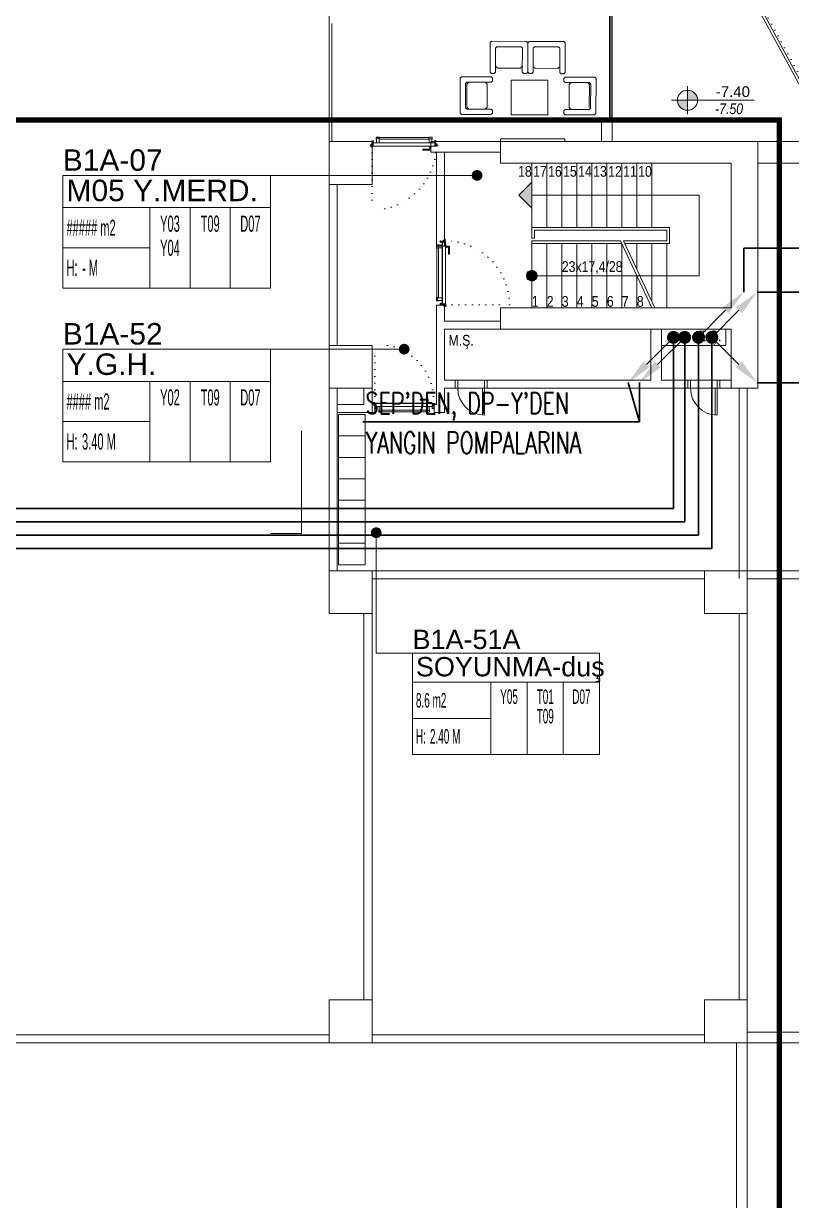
# Model space of a CAD drawing. Header units: metres. Extents: x -17822 to 152406, y -4219 to 19791.
# Drawn here: x 94670 to 96102, y 506 to 2700 of the extents above; entities that cross this region are included whole.
import ezdxf
from ezdxf.enums import TextEntityAlignment as Align

# ---------------------------------------------------------------- set-up
doc = ezdxf.new("R2010")
doc.units = ezdxf.units.M
doc.header["$LTSCALE"] = 100
doc.header["$MEASUREMENT"] = 0
doc.linetypes.add('DOT2', pattern=[0.125, 0, -0.125])
doc.layers.get('0').update_dxf_attribs({"color": 9, "lineweight": 9})
for name, color, linetype, lineweight in [('00', 9, 'Continuous', 9), ('01', 9, 'Continuous', 9), ('05', 9, 'Continuous', 9), ('06C', 9, 'Continuous', 9), ('06D', 9, 'Continuous', 9), ('10', 9, 'Continuous', 9), ('14', 9, 'Continuous', 9), ('15', 9, 'Continuous', 9), ('19', 9, 'Continuous', 9), ('20', 9, 'DOT2', 9), ('21', 9, 'Continuous', 9), ('21_mahal200', 9, 'Continuous', 9), ('E-KABLO', 7, 'Continuous', 30), ('E-OK', 3, 'Continuous', 30), ('E-YAZI', 7, 'Continuous', 30), ('PENC4', 9, 'Continuous', 9)]:
    doc.layers.add(name, color=color, linetype=linetype, lineweight=lineweight)
doc.styles.add('Arial', font='arial.ttf', dxfattribs={"height": 2.5})
doc.styles.add('E-YAZI', font='txttw.shx')
doc.styles.add('MuuM_TEXT-ITALIC', font='ARIALNI.TTF')
doc.styles.add('MuuM_TEXT-STANDART', font='ARIALN.TTF')
doc.dimstyles.new('MuuM_DIM200', dxfattribs={"dimscale": 20, "dimtxt": 2, "dimasz": 1, "dimexe": 1, "dimexo": 1, "dimgap": 1, "dimtad": 1, "dimdec": 1, "dimrnd": 0.5, "dimdsep": 46, "dimtxsty": 'MuuM_TEXT-STANDART', "dimblk": 'ARCHTICK', "dimcen": 0, "dimdle": 0.15, "dimclrd": 256, "dimclre": 256, "dimclrt": 256, "dimadec": 0, "dimazin": 0, "dimtfac": 5, "dimtdec": 1, "dimtix": 1, "dimtmove": 2, "dimatfit": 3, "dimldrblk": 'DOT', "dimfxl": 3, "dimfxlon": 1, "dimtolj": 1, "dimlwd": -1, "dimlwe": -1, "dimarcsym": 0})

# ---------------------------------------------------------------- blocks, each defined once
blk = doc.blocks.new('*U193')
at = {"layer": 'E-OK', "color": 3, "linetype": 'Continuous'}
blk.add_line((-126.3, -126.2), (0, 0), dxfattribs=at)
at = {"layer": 'E-OK', "color": 4, "linetype": 'Continuous', "const_width": 30}
blk.add_lwpolyline([(-15, 0, 1), (15, 0, 1)], format="xyb", close=True, dxfattribs=at)
at = {"layer": 'E-OK', "color": 3, "linetype": 'Continuous'}
blk.add_solid([(-112.2, -140.4), (-140.4, -112.1), (-211.2, -211)], dxfattribs=at)
blk = doc.blocks.new('p-kolon_80x80')
blk.add_lwpolyline([(-40, -40), (40, -40), (40, 40), (-40, 40)], close=True)
blk = doc.blocks.new('1.Bod.Ara.Sitatik Elk')
at = {"layer": '01'}
for points in [[(12040, -6190), (12040, -6190), (12040, -6150), (12040, -6150), (12040, -6150), (12040, -6150), (11560, -6150), (11560, -6190), (11990, -6190), (11990, -6460), (11560, -6460), (11560, -6500), (11600, -6500), (11600, -6500), (11990, -6500), (11990, -6610), (12040, -6610), (12040, -6190)], [(12040, -6150), (12120, -6150), (12120, -6190), (12040, -6190)]]:
    blk.add_lwpolyline(points, close=True, dxfattribs=at)
for p in [(11280, -6190), (11280, -6570), (11280, -6990), (11980, -6990), (11280, -7790), (11980, -7790)]:
    blk.add_blockref('p-kolon_80x80', p, dxfattribs=at)
blk = doc.blocks.new('_ArchTick')
at = {"color": 0, "linetype": 'ByBlock', "const_width": 0.15}
blk.add_lwpolyline([(-0.5, -0.5), (0.5, 0.5)], dxfattribs=at)
blk = doc.blocks.new('_Dot')
at = {"color": 0, "linetype": 'ByBlock', "lineweight": -2}
blk.add_line((-0.5, 0), (-1, 0), dxfattribs=at)
at = {"color": 0, "linetype": 'ByBlock', "const_width": 0.5}
blk.add_lwpolyline([(-0.25, 0, 1), (0.25, 0, 1)], format="xyb", close=True, dxfattribs=at)
blk = doc.blocks.new('0_roomno2')
blk.add_lwpolyline([(19.38, -10.5), (0, -10.5), (0, 0), (19.38, 0)], close=True)
for points in [[(0, -3), (19.38, -3)], [(8.12, -3), (8.12, -10.5)], [(11.88, -3), (11.88, -10.5)], [(15.62, -3), (15.62, -10.5)], [(0, -6.75), (8.12, -6.75)]]:
    blk.add_lwpolyline(points)
at = {"style": 'MuuM_TEXT-STANDART', "width": 0.6}
blk.add_text('H:', height=1.5, dxfattribs=at).set_placement((0.35, -8.61), align=Align.MIDDLE_LEFT)
at = {"style": 'Arial'}
blk.add_attdef('ODANO', (0, 1.17), '', height=2, dxfattribs=at)
blk.add_attdef('MEKANADI', text='', height=2, dxfattribs=at).set_placement((0.35, -3), align=Align.BOTTOM_LEFT)
at = {"style": 'MuuM_TEXT-STANDART', "width": 0.6}
for tag, p in [('M2', (0.35, -4.88)), ('TEMIZTAVANYUKSEKLIGI', (1.8, -8.61))]:
    blk.add_attdef(tag, text='', height=1.5, dxfattribs=at).set_placement(p, align=Align.MIDDLE_LEFT)
for tag, p in [('YER01', (10, -4.5)), ('TAVAN01', (13.75, -4.5)), ('DUVAR01', (17.5, -4.5)), ('YER02', (10, -6.75)), ('TAVAN02', (13.75, -6.75)), ('DUVAR02', (17.5, -6.75)), ('YER03', (10, -9)), ('TAVAN03', (13.75, -9)), ('DUVAR03', (17.5, -9))]:
    blk.add_attdef(tag, text='', height=1.5, dxfattribs=at).set_placement(p, align=Align.MIDDLE_CENTER)
blk = doc.blocks.new('prf-10x10')
blk.add_lwpolyline([(-5, -5), (5, -5), (5, 5), (-5, 5)], close=True)
at = {"color": 255}
blk.add_solid([(-5, -5), (5, -5), (-5, 5), (5, 5)], dxfattribs=at)
at = {"layer": '10'}
blk.add_point((0, 0), dxfattribs=at)
blk = doc.blocks.new('*U428')
at = {"layer": '06D'}
blk.add_lwpolyline([(-2.5, 600), (2.5, 600), (2.5, 0), (-2.5, 0)], close=True, dxfattribs=at)
at = {"layer": '15'}
blk.add_lwpolyline([(0, 595), (0, 5)], dxfattribs=at)
at = {"layer": '10', "xscale": 0.5, "yscale": 0.5, "rotation": 90}
for p in [(0, 597.5), (0, 2.5)]:
    blk.add_blockref('prf-10x10', p, dxfattribs=at)
blk = doc.blocks.new('*U19')
at = {"ltscale": 15}
for p, q in [((-25, 1), (-26, 0)), ((-25, -1), (-26, 0)), ((-23, 1), (-25, 1)), ((-23, 1), (-23, -2)), ((-21, -3), (-18, 3)), ((-21, -3), (-18, 3)), ((-20, -3), (-17, 3)), ((-20, -3), (-16, 3)), ((-18, -3), (-15, 3)), ((-18, -3), (-15, 3)), ((-18, 1), (-18, 2)), ((-17, -3), (-14, 3)), ((-17, -3), (-13, 3)), ((-17, 1), (-17, 2)), ((-15, -3), (-12, 3)), ((-15, -3), (-12, 3)), ((-15, 1), (-15, 2)), ((-14, -3), (-11, 3)), ((-14, -3), (-10, 3)), ((-14, 1), (-14, 2)), ((-12, -3), (-9, 3)), ((-12, -3), (-9, 3)), ((-12, 1), (-12, 2)), ((-11, -3), (-8, 3)), ((-11, -3), (-7, 3)), ((-11, 1), (-11, 2)), ((-9, -3), (-6, 3)), ((-9, -3), (-6, 3)), ((-9, 1), (-9, 2)), ((-8, -3), (-4, 3)), ((-8, -3), (-5, 3)), ((-8, 1), (-8, 2)), ((-6, -3), (-3, 3)), ((-6, -3), (-3, 3)), ((-6, 1), (-6, 2)), ((-5, -3), (-1, 3)), ((-5, -3), (-2, 3)), ((-5, 1), (-5, 2)), ((-3, 1), (-3, 2)), ((0, 4), (-2, 1)), ((-2, 1), (-2, 2)), ((0, 0), (-1, 0)), ((-25, -1), (-23, -2)), ((-9, -2), (-23, -2)), ((-21, -3), (-21, -2)), ((-20, -3), (-19, -2)), ((-20, -2), (-19, -2)), ((-19, -2), (-18, -2)), ((-18, -3), (-18, -2)), ((-17, -3), (-16, -2)), ((-17, -2), (-16, -2)), ((-16, -2), (-15, -2)), ((-15, -3), (-15, -2)), ((-14, -3), (-13, -2)), ((-14, -2), (-13, -2)), ((-13, -2), (-12, -2)), ((-12, -3), (-12, -2)), ((-11, -3), (-10, -2)), ((-11, -2), (-10, -2)), ((-10, -2), (-9, -2)), ((-9, -3), (-9, -2)), ((-8, -2), (-7, -2)), ((-8, -3), (-7, -2)), ((-7, -2), (-6, -2)), ((-6, -3), (-6, -2)), ((-5, -2), (-4, -2)), ((-5, -3), (-4, -2)), ((-4, -2), (-2, -2)), ((0, -4), (-2, -2)), ((0, 0), (-1, 0))]:
    blk.add_line(p, q, dxfattribs=at)
for p, q in [((-7, 1), (-23, 1)), ((-17, 1), (-19, 1)), ((-16, 1), (-17, 1)), ((-14, 1), (-16, 1)), ((-13, 1), (-14, 1)), ((-11, 1), (-13, 1)), ((-10, 1), (-11, 1)), ((-8, 1), (-10, 1)), ((-7, 1), (-8, 1)), ((-5, 1), (-7, 1)), ((-4, 1), (-5, 1)), ((-2, 1), (-4, 1)), ((-2, 1), (-2, 1)), ((0, 0), (0, 4)), ((-2, -2), (-2, -2)), ((0, 0), (0, -4))]:
    blk.add_line(p, q)
for centre, radius, start, end in [((-26, 4), 3.92, 274.361, 322.1025), ((-26, -4), 3.92, 37.8975, 85.639), ((-18, 3), 0.0971, 330.3204, 150.3204), ((-17, 3), 0.0971, 330.3204, 150.3204), ((-15, 3), 0.0971, 330.3204, 150.3204), ((-14, 3), 0.0971, 330.3204, 150.3204), ((-12, 3), 0.0971, 330.3204, 150.3204), ((-11, 3), 0.0971, 330.3204, 150.3204), ((-9, 3), 0.0971, 330.3204, 150.3204), ((-8, 3), 0.0971, 330.3204, 150.3204), ((-6, 3), 0.0971, 330.3204, 150.3204), ((-5, 3), 0.0971, 330.3204, 150.3204), ((-3, 3), 0.0971, 330.3204, 150.3204), ((-2, 3), 0.0971, 330.3204, 150.3204), ((-1, 0), 0.486, 90, 270), ((0, 4), 0.25, 0, 150.0864), ((-21, -3), 0.0971, 150.3204, 330.3204), ((-20, -3), 0.0971, 150.3204, 330.3204), ((-18, -3), 0.0971, 150.3204, 330.3204), ((-17, -3), 0.0971, 150.3204, 330.3204), ((-15, -3), 0.0971, 150.3204, 330.3204), ((-14, -3), 0.0971, 150.3204, 330.3204), ((-12, -3), 0.0971, 150.3204, 330.3204), ((-11, -3), 0.0971, 150.3204, 330.3204), ((-9, -3), 0.0971, 150.3204, 330.3204), ((-8, -3), 0.0971, 150.3204, 330.3204), ((-6, -3), 0.0971, 150.3204, 330.3204), ((-5, -3), 0.0971, 150.3204, 330.3204), ((0, -4), 0.25, 209.9136, 0)]:
    blk.add_arc(centre, radius, start, end, dxfattribs=at)
blk = doc.blocks.new('conta')
at = {"ltscale": 10}
for p, q in [((-2649.9, 5345.5), (-2649.8, 5345.6)), ((-2649.9, 5344.5), (-2649.8, 5344.3)), ((-2649.8, 5344.3), (-2649.7, 5344.3)), ((-2649.7, 5345.4), (-2649.3, 5345.4)), ((-2649.2, 5345.4), (-2649.1, 5345.5)), ((-2649, 5344), (-2648.8, 5343.8)), ((-2648.9, 5344.1), (-2648.7, 5343.9)), ((-2648.8, 5345.1), (-2648.6, 5345.3)), ((-2648.8, 5344.9), (-2648.6, 5345.2)), ((-2648.7, 5343.8), (-2648.7, 5343.8)), ((-2648.6, 5345.3), (-2648.6, 5345.3))]:
    blk.add_line(p, q, dxfattribs=at)
for centre, radius, start, end in [((-2649.8, 5345.5), 0.05, 140.6345, 188.9372), ((-2653, 5345), 3.19, 350.4674, 8.9372), ((-2649.9, 5344.5), 0.02, 170.4674, 213.7451), ((-2649.7, 5345.6), 0.0696, 22.2428, 159.258), ((-2650.9, 5345), 1.24, 340.3382, 16.7772), ((-2649.7, 5344.6), 0.03, 160.3382, 273.2666), ((-2649.7, 5345.4), 0.03, 90, 196.7772), ((-2649.6, 5341.5), 3.01, 80.4362, 93.2666), ((-2649.3, 5345.5), 0.05, 270, 303.0062), ((-2649.2, 5344.1), 0.231, 353.9571, 81.9004), ((-2649.1, 5345.5), 0.03, 4.7972, 123.0062), ((-2649.1, 5344.5), 0.03, 260.4362, 338.7066), ((-2651.2, 5344.8), 2.33, 7.5897, 18.7951), ((-2649, 5345.6), 0.05, 18.7951, 42.1429), ((-2650.2, 5345), 1.27, 338.7066, 23.0418), ((-2648.9, 5344.1), 0.1, 173.9571, 217.2653), ((-2648.8, 5345.1), 0.05, 187.5897, 322.7347), ((-2658.2, 5345.2), 9.36, 353.6857, 357.8537), ((-2648.8, 5344.2), 0.1, 173.6857, 217.2653), ((-2648.8, 5344.8), 0.05, 142.7347, 180.2669), ((-2648.7, 5343.8), 0.05, 217.2653, 307.2653), ((-2648.7, 5343.8), 0.05, 307.2653, 37.2653), ((-2648.6, 5345.3), 0.05, 52.7347, 142.7347), ((-2648.6, 5345.3), 0.05, 322.7347, 52.7347)]:
    blk.add_arc(centre, radius, start, end, dxfattribs=at)
for points, knots in [([(-2649, 5345.6), (-2649, 5345.6), (-2649.1, 5345.7), (-2649.2, 5345.4), (-2649.3, 5345.7), (-2649.4, 5345.5), (-2649.5, 5345.7), (-2649.6, 5345.5), (-2649.7, 5345.6), (-2649.7, 5345.6)], [0.0086373, 0.0086373, 0.0086373, 0.0086373, 0.1097304, 0.3133405, 0.4430081, 0.5658764, 0.7165186, 0.8527974, 0.9648495, 0.9648495, 0.9648495, 0.9648495]), ([(-2649.7, 5344.3), (-2649.7, 5344.3), (-2649.7, 5344.5), (-2649.6, 5344.3), (-2649.3, 5344.4), (-2649.2, 5344.4), (-2649.2, 5344.4)], [0, 0, 0, 0, 0.1008757, 0.3841126, 0.5436166, 0.6906785, 0.6906785, 0.6906785, 0.6906785])]:
    blk.add_open_spline(points, degree=3, knots=knots, dxfattribs=at)
blk = doc.blocks.new('p-yn_sackasa')
at = {"layer": '10', "linetype": 'Continuous'}
for p, q in [((-2.2, 0), (-2.2, -0.2)), ((0, 6.9), (0, 6.2)), ((0, 6.2), (0, 6.9)), ((0.1, 6.9), (0.1, 6.2)), ((0.2, 6.9), (0.2, 6.2)), ((2.7, 7.2), (0.3, 7.2)), ((2.7, 7.2), (0.3, 7.2)), ((2.7, 7), (0.3, 7)), ((0.3, 7), (2.7, 7)), ((0.3, 6.1), (0.8, 6.1)), ((0.7, 6), (0.3, 6)), ((0.3, 5.9), (0.7, 5.9)), ((0.8, 5.9), (0.3, 5.9)), ((0.7, 5.9), (0.7, 6)), ((0.7, -0.7), (0.7, 2.3)), ((0.7, -0.7), (0.7, 2.3)), ((0.8, 5.9), (0.8, 6.1)), ((0.8, -0.7), (0.8, 2.3)), ((0.8, -0.7), (0.8, 2.3)), ((0.9, 2.3), (1, 2.3)), ((0.9, 2.3), (0.9, 2.3)), ((1, 2.5), (1, 2.4)), ((1, 2.5), (1, 2.5)), ((1.1, 2.5), (1.1, 3.7)), ((1.1, 2.5), (1.1, 3.7)), ((1.3, 3.7), (1.3, 2.5)), ((1.3, 2.5), (1.3, 3.7)), ((2.5, 4), (1.4, 4)), ((1.4, 4), (2.5, 4)), ((1.4, 3.8), (2.5, 3.8)), ((2.5, 3.8), (1.4, 3.8)), ((2.5, 3.4), (2.6, 3.7)), ((2.6, 3.7), (2.5, 3.4)), ((2.7, 3.6), (2.6, 3.3)), ((2.7, 3.6), (2.6, 3.3)), ((2.8, 3.3), (2.8, 6.9)), ((2.8, 3.3), (2.8, 6.9)), ((2.9, 3.3), (2.9, 6.9)), ((2.9, 3.3), (2.9, 6.9)), ((-2.9, -1.7), (-2.9, -0.3)), ((-2.9, -0.3), (-2.9, -1.7)), ((-2.8, -0.3), (-2.8, -1.7)), ((-2.8, -0.3), (-2.8, -1.7)), ((-2.2, 0), (-2.7, 0)), ((-2.2, 0), (-2.7, 0)), ((-2.2, -0.1), (-2.7, -0.1)), ((-2.2, -0.2), (-2.7, -0.2)), ((1, -1.8), (-2.7, -1.8)), ((1, -1.9), (-2.7, -1.9)), ((-2.7, -2), (1, -2)), ((1, -2), (-2.7, -2)), ((-2.2, -0.1), (-2.2, 0)), ((0.9, -0.8), (1, -0.8)), ((0.9, -0.8), (0.9, -0.8)), ((1, -0.9), (1, -0.9)), ((1, -0.9), (1, -0.9)), ((1.1, -1), (1.1, -1.7)), ((1.1, -1), (1.1, -1.7)), ((1.3, -1), (1.3, -1.7)), ((1.3, -1), (1.3, -1.7))]:
    blk.add_line(p, q, dxfattribs=at)
for points in [[(0.1, 2.1), (0.7, 2.1), (0.7, -0.5), (0.1, -0.5)], [(0.1, 2.1), (0.4, 2.1), (0.4, -0.5), (0.1, -0.5)]]:
    blk.add_lwpolyline(points, close=True, dxfattribs=at)
for centre, radius, start, end in [((0.3, 6.9), 0.249, 90, 180), ((0.3, 6.9), 0.261, 90, 180), ((0.3, 6.2), 0.249, 181.345, 271.3502), ((0.3, 6.2), 0.261, 180, 270), ((0.3, 6.9), 0.122, 90, 180), ((0.3, 6.2), 0.122, 180, 270), ((0.3, 6.9), 0.11, 90, 180), ((0.3, 6.2), 0.11, 180, 270), ((0.9, 2.3), 0.206, 63.2169, 180), ((0.9, 2.3), 0.219, 63.2153, 180), ((0.9, 2.3), 0.0801, 63.215, 180), ((0.9, 2.3), 0.0674, 63.2144, 180), ((1, 2.5), 0.219, 243.2148, 0), ((1, 2.5), 0.0801, 243.2203, 0), ((1, 2.5), 0.206, 243.2197, 0), ((1, 2.5), 0.0674, 243.2129, 0), ((1.4, 3.7), 0.24, 90, 180), ((1.4, 3.7), 0.253, 90, 180), ((1.4, 3.7), 0.114, 90, 180), ((1.4, 3.7), 0.101, 90, 180), ((2.5, 3.7), 0.249, 342.8613, 90), ((2.5, 3.7), 0.261, 342.8602, 90), ((2.5, 3.7), 0.122, 342.8607, 90), ((2.5, 3.7), 0.11, 342.8621, 90), ((2.7, 3.3), 0.232, 162.8601, 0), ((2.7, 3.3), 0.219, 162.8613, 0), ((2.7, 3.3), 0.0927, 162.8605, 0), ((2.7, 3.3), 0.0801, 162.8624, 0), ((2.7, 6.9), 0.249, 0, 90), ((2.7, 6.9), 0.261, 0, 90), ((2.7, 6.9), 0.122, 0, 90), ((2.7, 6.9), 0.11, 0, 90), ((-2.7, -0.3), 0.24, 90, 180), ((-2.7, -0.3), 0.253, 90, 180), ((-2.7, -1.7), 0.24, 180, 270), ((-2.7, -1.7), 0.253, 180, 270), ((-2.7, -0.3), 0.114, 90, 180), ((-2.7, -0.3), 0.101, 90, 180), ((-2.7, -1.7), 0.114, 180, 270), ((-2.7, -1.7), 0.101, 180, 270), ((0.9, -0.7), 0.206, 180, 296.7851), ((0.9, -0.7), 0.219, 180, 296.785), ((0.9, -0.7), 0.0674, 180, 180.5245), ((0.9, -0.7), 0.0801, 180, 296.785), ((0.9, -0.7), 0.0674, 180, 296.7871), ((1, -1), 0.219, 0, 116.7854), ((1, -1), 0.206, 0, 116.7836), ((1, -1), 0.0801, 0, 116.7811), ((1, -1), 0.0674, 0, 116.7871), ((1, -1.7), 0.114, 270, 0), ((1, -1.7), 0.24, 270, 0), ((1, -1.7), 0.101, 270, 0), ((1, -1.7), 0.253, 270, 0)]:
    blk.add_arc(centre, radius, start, end, dxfattribs=at)
at = {"layer": '10', "xscale": 0.0842696629213483, "yscale": 0.0842696629213483, "zscale": 0.0842696629213483}
blk.add_blockref('*U19', (1, 1.3), dxfattribs=at)
at = {"layer": '14', "xscale": -0.7887640449438696, "yscale": 0.7887640449438696, "zscale": 0.7887640449438204, "rotation": 90}
blk.add_blockref('conta', (4217.8, -2086.4), dxfattribs=at)
blk = doc.blocks.new('*U48')
at = {"layer": '06D'}
for points in [[(8.8, 3.5), (8.8, 4.8), (13.2, 4.8), (13.2, 3.5), (8.8, 3.5)], [(9.9, 4.8), (9.9, 11), (24.9, 11), (24.9, 9.1), (12.1, 9.1), (12.1, 9.1), (12.1, 4.8), (9.9, 4.8)]]:
    blk.add_lwpolyline(points, dxfattribs=at)
for points in [[(8.5, -8.6), (7.9, -8.6), (7.9, -12.6, 0.414214), (8.2, -13), (13.7, -13, 0.414214), (14.1, -12.6), (14.1, -8.6), (13.5, -8.6)], [(111.5, -8.6), (112.1, -8.6), (112.1, -12.6, -0.414214), (111.7, -13), (106.2, -13, -0.414214), (105.9, -12.6), (105.9, -8.6), (106.5, -8.6)]]:
    blk.add_lwpolyline(points, format="xyb", dxfattribs=at)
for points in [[(8.5, -10), (13.5, -10), (13.5, -2.5), (8.5, -2.5)], [(105.9, -12.4), (14.1, -12.4), (14.1, -9.2), (105.9, -9.2)], [(111.5, -11.1), (106.5, -11.1), (106.5, -2.5), (111.5, -2.5)]]:
    blk.add_lwpolyline(points, close=True, dxfattribs=at)
at = {"layer": '10', "ltscale": 10}
for p, q in [((0.3, 3.4), (0.3, 3.3)), ((119.6, 3.5), (0.4, 3.5)), ((0.4, 3.4), (0.4, 3.3)), ((0.4, 3.2), (2.2, 3.2)), ((119.5, 3.4), (0.5, 3.4)), ((0.5, 3.3), (2.3, 3.3)), ((2, 0.9), (1, 0.9)), ((2, 0.9), (1, 0.9)), ((2, 0.7), (1, 0.7)), ((2, 0.7), (1, 0.7)), ((1, 0.3), (2, -0.4)), ((1, 0.3), (2, -0.4)), ((2, -0.4), (2, 1.1)), ((2, 1.1), (2.3, 1.1)), ((2, -0.4), (2, 1.1)), ((2, 1.1), (2.3, 1.1)), ((2.3, 3.1), (2.3, -2.4)), ((2.3, 1.1), (2.3, -0.4)), ((2.3, 1.1), (2.3, -0.4)), ((2.4, 3.2), (2.4, -2.3)), ((117.5, 3.2), (117.5, -2.3)), ((119.5, 3.3), (117.6, 3.3)), ((119.6, 3.2), (117.7, 3.2)), ((117.7, 3.1), (117.7, -2.4)), ((117.7, 1.1), (118, 1.1)), ((117.7, 0.7), (117.7, 1.1)), ((117.7, -0.8), (117.7, 0.7)), ((118, 1.1), (118, 0.7)), ((118, 0.7), (118, -0.8)), ((119, 0), (118, 0.7)), ((119.5, 3.4), (119.5, 3.3)), ((119.7, 3.4), (119.7, 3.3)), ((120.8, 3), (120.8, 3.4)), ((120.8, 3), (120.8, 3.4)), ((121.1, 3), (121.1, 3.4)), ((121.1, 3), (121.1, 3.4)), ((121.2, 3.1), (121.1, 3.1)), ((121.2, 3.1), (121.1, 3.1)), ((121.2, 3.1), (121.2, 3.2)), ((121.2, 3.1), (121.2, 3.2)), ((121.6, 3.7), (121.7, 3.6)), ((121.6, 3.7), (121.7, 3.6)), ((2, -0.8), (2, -0.4)), ((2, -0.8), (2, -0.4)), ((2.3, -0.8), (2, -0.8)), ((2.3, -0.8), (2, -0.8)), ((2.3, -0.4), (2.3, -0.8)), ((2.3, -0.4), (2.3, -0.8)), ((117.6, -2.5), (2.4, -2.5)), ((117.5, -2.3), (2.5, -2.3)), ((118, -0.8), (117.7, -0.8)), ((118, -0.4), (119, -0.4)), ((118, -0.6), (119, -0.6))]:
    blk.add_line(p, q, dxfattribs=at)
blk.add_circle((120.9, 4.2), 0.843, dxfattribs=at)
blk.add_circle((120.9, 4.2), 0.843, dxfattribs=at)
for centre, radius, start, end in [((0.4, 3.4), 0.1, 90, 180), ((0.4, 3.3), 0.1, 180, 270), ((0.5, 3.4), 0.005, 90, 180), ((0.5, 3.3), 0.005, 180, 270), ((2.2, 3.1), 0.05, 0, 90), ((2.3, 3.2), 0.1, 0, 90), ((117.6, 3.2), 0.1, 90, 180), ((117.7, 3.1), 0.05, 90, 180), ((119.5, 3.4), 0.005, 0, 90), ((119.5, 3.3), 0.005, 270, 0), ((119.6, 3.4), 0.1, 0, 90), ((119.6, 3.3), 0.1, 270, 0), ((120.4, 3.2), 0.302, 299.9685, 74.4476), ((120.4, 3.2), 0.302, 299.9685, 74.4476), ((120.4, 3.2), 0.428, 322.379, 23.648), ((120.4, 3.2), 0.428, 322.379, 23.648), ((120.9, 4.2), 1.01, 285.7139, 320.5908), ((120.9, 4.2), 1.01, 285.7139, 320.5908), ((2.4, -2.3), 0.141, 194.9271, 255.0729), ((117.5, -2.3), 0.05, 270, 0), ((117.6, -2.4), 0.1, 270, 0)]:
    blk.add_arc(centre, radius, start, end, dxfattribs=at)
at = {"layer": '20'}
blk.add_lwpolyline([(119.7, 3.4), (119.7, 122.8, 0.414214), (0.3, 3.4, -1)], format="xyb", dxfattribs=at)
at = {"xscale": -1, "rotation": 180}
blk.add_blockref('p-yn_sackasa', (0, 1), dxfattribs=at)
at = {"rotation": 180}
blk.add_blockref('p-yn_sackasa', (120, 1), dxfattribs=at)
blk = doc.blocks.new('*U28')
at = {"layer": '06D'}
for points in [[(110.1, 4.8), (110.1, 11), (95.1, 11), (95.1, 9.1), (107.9, 9.1), (107.9, 9.1), (107.9, 4.8), (110.1, 4.8)], [(111.2, 3.5), (111.2, 4.8), (106.8, 4.8), (106.8, 3.5), (111.2, 3.5)]]:
    blk.add_lwpolyline(points, dxfattribs=at)
for points in [[(8.5, -8.6), (7.9, -8.6), (7.9, -12.6, 0.414214), (8.2, -13), (13.7, -13, 0.414214), (14.1, -12.6), (14.1, -8.6), (13.5, -8.6)], [(111.5, -8.6), (112.1, -8.6), (112.1, -12.6, -0.414214), (111.7, -13), (106.2, -13, -0.414214), (105.9, -12.6), (105.9, -8.6), (106.5, -8.6)]]:
    blk.add_lwpolyline(points, format="xyb", dxfattribs=at)
for points in [[(8.5, -11.1), (13.5, -11.1), (13.5, -2.5), (8.5, -2.5)], [(14.1, -12.4), (105.9, -12.4), (105.9, -9.2), (14.1, -9.2)], [(111.5, -10), (106.5, -10), (106.5, -2.5), (111.5, -2.5)]]:
    blk.add_lwpolyline(points, close=True, dxfattribs=at)
at = {"layer": '10', "ltscale": 10}
for p, q in [((-1.6, 3.7), (-1.7, 3.6)), ((-1.6, 3.7), (-1.7, 3.6)), ((-1.2, 3.1), (-1.2, 3.2)), ((-1.2, 3.1), (-1.2, 3.2)), ((-1.2, 3.1), (-1.1, 3.1)), ((-1.2, 3.1), (-1.1, 3.1)), ((-1.1, 3), (-1.1, 3.4)), ((-1.1, 3), (-1.1, 3.4)), ((-0.8, 3), (-0.8, 3.4)), ((-0.8, 3), (-0.8, 3.4)), ((0.3, 3.4), (0.3, 3.3)), ((0.4, 3.5), (119.6, 3.5)), ((0.4, 3.4), (0.4, 3.3)), ((0.4, 3.2), (2.2, 3.2)), ((0.5, 3.4), (119.5, 3.4)), ((0.5, 3.3), (2.3, 3.3)), ((1, 0), (2, 0.7)), ((2, 1.1), (2, 0.7)), ((2.3, 1.1), (2, 1.1)), ((2, 0.7), (2, -0.8)), ((2.3, 3.1), (2.3, -2.4)), ((2.3, 0.7), (2.3, 1.1)), ((2.3, -0.8), (2.3, 0.7)), ((2.4, 3.2), (2.4, -2.3)), ((117.5, 3.2), (117.5, -2.3)), ((119.5, 3.3), (117.6, 3.3)), ((119.6, 3.2), (117.7, 3.2)), ((117.7, 3.1), (117.7, -2.4)), ((117.7, 1.1), (117.7, -0.4)), ((118, 1.1), (117.7, 1.1)), ((117.7, 1.1), (117.7, -0.4)), ((118, 1.1), (117.7, 1.1)), ((118, -0.4), (118, 1.1)), ((118, -0.4), (118, 1.1)), ((118, 0.9), (119, 0.9)), ((118, 0.9), (119, 0.9)), ((118, 0.7), (119, 0.7)), ((118, 0.7), (119, 0.7)), ((119, 0.3), (118, -0.4)), ((119, 0.3), (118, -0.4)), ((119.5, 3.4), (119.5, 3.3)), ((119.7, 3.4), (119.7, 3.3)), ((2, -0.4), (1, -0.4)), ((2, -0.6), (1, -0.6)), ((2, -0.8), (2.3, -0.8)), ((2.4, -2.5), (117.6, -2.5)), ((2.5, -2.3), (117.5, -2.3)), ((117.7, -0.4), (117.7, -0.8)), ((117.7, -0.4), (117.7, -0.8)), ((117.7, -0.8), (118, -0.8)), ((117.7, -0.8), (118, -0.8)), ((118, -0.8), (118, -0.4)), ((118, -0.8), (118, -0.4))]:
    blk.add_line(p, q, dxfattribs=at)
blk.add_circle((-0.9, 4.2), 0.843, dxfattribs=at)
blk.add_circle((-0.9, 4.2), 0.843, dxfattribs=at)
for centre, radius, start, end in [((-0.9, 4.2), 1.01, 219.4092, 254.2861), ((-0.9, 4.2), 1.01, 219.4092, 254.2861), ((-0.4, 3.2), 0.428, 156.352, 217.621), ((-0.4, 3.2), 0.428, 156.352, 217.621), ((-0.4, 3.2), 0.302, 105.5524, 240.0315), ((-0.4, 3.2), 0.302, 105.5524, 240.0315), ((0.4, 3.4), 0.1, 90, 180), ((0.4, 3.3), 0.1, 180, 270), ((0.5, 3.4), 0.005, 90, 180), ((0.5, 3.3), 0.005, 180, 270), ((2.2, 3.1), 0.05, 0, 90), ((2.3, 3.2), 0.1, 0, 90), ((117.6, 3.2), 0.1, 90, 180), ((117.7, 3.1), 0.05, 90, 180), ((119.5, 3.4), 0.005, 0, 90), ((119.5, 3.3), 0.005, 270, 0), ((119.6, 3.4), 0.1, 0, 90), ((119.6, 3.3), 0.1, 270, 0), ((2.4, -2.4), 0.1, 180, 270), ((2.5, -2.3), 0.05, 180, 270), ((117.6, -2.3), 0.141, 284.9271, 345.0729)]:
    blk.add_arc(centre, radius, start, end, dxfattribs=at)
at = {"layer": '20'}
blk.add_lwpolyline([(0.3, 3.4), (0.3, 122.8, -0.414214), (119.7, 3.4, 1)], format="xyb", dxfattribs=at)
at = {"xscale": -1, "rotation": 180}
blk.add_blockref('p-yn_sackasa', (0, 1), dxfattribs=at)
at = {"rotation": 180}
blk.add_blockref('p-yn_sackasa', (120, 1), dxfattribs=at)
blk = doc.blocks.new('0_elevationtarget-p-bk')
h = blk.add_hatch(color=250)
h.paths.add_polyline_path([(1.88, 0, 0.414214), (0, 1.88), (0, 0)])
h.paths.add_polyline_path([(0, 0), (-1.88, 0, 0.414214), (0, -1.88)])
blk.add_line((0, -2.62), (0, 2.62))
blk.add_lwpolyline([(12.45, 0), (-3, 0)])
blk.add_circle((0, 0), 1.88)
at = {"style": 'Arial'}
blk.add_attdef('BITMISKOT', text='', height=2, dxfattribs=at).set_placement((4.5, 0), align=Align.BOTTOM_LEFT)
at = {"style": 'MuuM_TEXT-ITALIC'}
blk.add_attdef('FINISHINGFLOORLEVEL', text='', height=2, dxfattribs=at).set_placement((4.5, -0.59), align=Align.TOP_LEFT)
blk = doc.blocks.new('rev-tasiyicilar')
at = {"layer": 'PENC4', "lineweight": -3}
for centre, radius in [((297.5, 479), 11.4), ((297.5, 479), 10.9), ((297.5, 380), 11.4), ((297.5, 380), 10.9), ((462.5, -10), 11.4), ((462.5, -10), 10.9)]:
    blk.add_circle(centre, radius, dxfattribs=at)
blk = doc.blocks.new('p-giyinme dolabı')
blk.add_lwpolyline([(40, -20), (40, 20), (-10, 20), (-10, -20)], close=True)
blk = doc.blocks.new('ttttttttttttt')
for points in [[(3983.5, -30733.6), (3983.5, -30748.6)], [(3988.5, -30733.6), (3983.5, -30733.6)], [(3988.5, -30733.6), (3988.5, -30748.6)], [(4043.5, -30733.6), (4038.5, -30733.6)], [(4038.5, -30733.6), (4038.5, -30748.6)], [(4043.5, -30733.6), (4043.5, -30748.6)], [(3988.5, -30748.6), (3983.5, -30748.6)], [(4034.5, -30748.6), (3988.5, -30748.6)], [(4034.5, -30748.6), (4034.5, -30798.6)], [(4034.5, -30748.6), (4038.5, -30748.6)], [(4043.5, -30748.6), (4038.5, -30748.6)], [(4038.5, -30748.6), (4038.5, -30798.6)]]:
    blk.add_lwpolyline(points)
blk.add_arc((4038.5, -30748.6), 50, 180, 270)
blk = doc.blocks.new('1.Bod.Ara.Mimari Elk')
at = {"layer": '19'}
h = blk.add_hatch(color=256, dxfattribs=at)
h.dxf.hatch_style = 1
h.paths.add_polyline_path([(11618, -6274), (11618, -6226), (11593.96, -6250)])
h = blk.add_hatch(color=256, dxfattribs=at)
h.dxf.hatch_style = 1
edge = h.paths.add_edge_path()
edge.add_arc((11618, -6400), 10, 0, 360)
at = {"layer": '00'}
for p, q in [((11455, -6455), (11440, -6455)), ((11440, -6455), (11440, -6640)), ((11455, -6485), (11455, -6455)), ((11560, -6485), (11455, -6485)), ((11560, -6500), (11560, -6485)), ((11455, -6595), (11455, -6500)), ((11455, -6500), (11560, -6500)), ((11860, -6500), (11840, -6500)), ((11840, -6500), (11840, -6595)), ((11860, -6595), (11860, -6500)), ((11840, -6595), (11455, -6595)), ((11990, -6595), (11860, -6595)), ((11990, -6610), (11990, -6595)), ((11240, -6950), (11240, -6610)), ((11240, -6610), (11255, -6610)), ((11255, -6950), (11255, -6610)), ((11305, -6610), (11305, -6640)), ((11320, -6610), (11320, -6655)), ((11455, -6655), (11455, -6610)), ((11455, -6610), (11670, -6610)), ((11670, -6610), (11790, -6610)), ((11790, -6610), (11790, -6610)), ((11790, -6610), (11805, -6610)), ((11805, -6610), (11805, -6610)), ((11805, -6610), (11990, -6610)), ((12005, -6640), (12005, -6610)), ((12020, -6950), (12020, -6610)), ((11305, -6640), (11255, -6640)), ((11436.09, -6655), (11436.09, -6640)), ((11436.09, -6640), (11440, -6640)), ((12005, -6655), (12005, -6640)), ((11320, -6655), (11255, -6655)), ((11455, -6655), (11436.09, -6655)), ((12005, -6964.51), (12005, -6655)), ((11255, -6950), (11240, -6950)), ((11600, -6950), (11320, -6950)), ((11320, -6950), (11320, -6965)), ((11940, -6950), (11493.65, -6950)), ((11615, -6950), (11600, -6950)), ((11600, -6950), (11600, -6950)), ((11655, -6950), (11615, -6950)), ((11615, -6950), (11615, -6950)), ((11940, -6965), (11940, -6950)), ((11940, -6950), (11940, -6950)), ((11940, -6950), (11940, -6950)), ((11940, -6950), (11940, -6950)), ((11940, -6950), (11940, -6950)), ((11940, -6950), (11940, -6950)), ((11940, -6950), (11940, -6950)), ((11940, -6950), (11940, -6950)), ((11940, -6950), (11940, -6950)), ((11940, -6950), (11940, -6950)), ((11940, -6950), (11940, -6950)), ((11940, -6950), (11940, -6950)), ((11940, -6950), (11940, -6950)), ((11940, -6950), (11940, -6950)), ((11940, -6950), (11940, -6950)), ((11320, -6965), (11940, -6965))]:
    blk.add_line(p, q, dxfattribs=at)
for points in [[(11747.85, -6110), (11747.85, -6150), (11767.85, -6150), (11767.85, -6110)], [(11560, -6150), (11430, -6150), (11430, -6170), (11560, -6170)], [(11455, -6345), (11455, -6170), (11440, -6170), (11440, -6345)], [(11320, -6655), (11325, -6655), (11325, -6640), (11320, -6640), (11320, -6655)], [(12345, -6965), (12020, -6965), (12020, -6950), (12345, -6950)], [(10620, -7815), (11240, -7815), (11240, -7830), (10620, -7830)], [(11320, -7815), (11940, -7815), (11940, -7830), (11320, -7830)], [(12020, -7830), (12020, -8550), (12000, -8550), (12000, -7830)]]:
    blk.add_lwpolyline(points, close=True, dxfattribs=at)
for points in [[(11240, -6230), (11240, -6530), (11255, -6530), (11255, -6230), (11240, -6230)], [(12020, -7830), (12345, -7830), (12345, -7810), (12020, -7810), (12020, -7830)]]:
    blk.add_lwpolyline(points, dxfattribs=at)
at = {"layer": '06C'}
for points in [[(11240, -6150), (11240, -5930)], [(11245, -6150), (11245, -5930)]]:
    blk.add_lwpolyline(points, dxfattribs=at)
at = {"layer": '06D'}
for p, q in [((11553.97, -6013.16), (11550.45, -6009.61)), ((11596.9, -6013.29), (11600.45, -6009.77)), ((11623.97, -6013.38), (11620.45, -6009.83)), ((11666.9, -6013.52), (11670.45, -6009.99)), ((11596.9, -6013.29), (11553.97, -6013.16)), ((11666.9, -6013.52), (11623.97, -6013.38)), ((11497.04, -6085.86), (11497.17, -6042.93)), ((11497.17, -6042.93), (11500.72, -6039.41)), ((11534.67, -6043.05), (11531.15, -6039.51)), ((11534.54, -6085.98), (11534.67, -6043.05)), ((11687.78, -6086.47), (11687.92, -6043.54)), ((11687.92, -6043.54), (11691.47, -6040.02)), ((11725.42, -6043.66), (11721.89, -6040.11)), ((11725.28, -6086.59), (11725.42, -6043.66)), ((11497.04, -6085.86), (11500.56, -6089.41)), ((11534.54, -6085.98), (11530.99, -6089.51)), ((11687.78, -6086.47), (11691.31, -6090.02))]:
    blk.add_line(p, q, dxfattribs=at)
for points in [[(11240, -4780), (11240, -6150)], [(12185.63, -6160.18), (11767.85, -5390)], [(12181.24, -6162.57), (11766.44, -5397.89)], [(11860, -6500), (11980, -6500), (11980, -6530), (11860, -6530), (11860, -6500)], [(11424.98, -6636.73), (11424.98, -6630.48), (11409.98, -6630.48), (11409.98, -6632.36), (11422.73, -6632.36), (11422.73, -6632.36), (11422.73, -6636.73), (11424.98, -6636.73)], [(11426.05, -6637.98), (11426.05, -6636.73), (11421.65, -6636.73), (11421.65, -6637.98), (11426.05, -6637.98)], [(11305, -7365), (11305, -7365), (11305, -7030), (11320, -7030), (11320, -7750), (11305, -7750), (11305, -7380), (11305, -7380), (11305, -7365)]]:
    blk.add_lwpolyline(points, dxfattribs=at)
for points in [[(11542.91, -6023.12), (11540.41, -6020.62), (11540.59, -5965.62), (11543.1, -5963.12), (11608.1, -5963.33), (11610.59, -5965.84), (11610.41, -6020.84), (11607.91, -6023.33), (11602.91, -6023.31), (11600.41, -6020.81), (11600.56, -5975.81), (11598.07, -5973.3), (11553.07, -5973.16), (11550.56, -5975.65), (11550.41, -6020.65), (11547.91, -6023.14)], [(11612.91, -6023.35), (11610.41, -6020.84), (11610.59, -5965.84), (11613.1, -5963.35), (11678.1, -5963.55), (11680.59, -5966.06), (11680.41, -6021.06), (11677.91, -6023.55), (11672.91, -6023.54), (11670.41, -6021.03), (11670.56, -5976.03), (11668.06, -5973.52), (11623.07, -5973.38), (11620.56, -5975.87), (11620.41, -6020.87), (11617.91, -6023.36)], [(11544.71, -6032.05), (11542.22, -6029.54), (11487.22, -6029.37), (11484.71, -6031.86), (11484.5, -6096.86), (11486.99, -6099.37), (11541.99, -6099.54), (11544.5, -6097.05), (11544.52, -6092.05), (11542.02, -6089.54), (11497.02, -6089.4), (11494.53, -6086.89), (11494.68, -6041.89), (11497.18, -6039.4), (11542.18, -6039.54), (11544.69, -6037.05)], [(11677.95, -6032.47), (11680.46, -6029.98), (11735.46, -6030.16), (11737.95, -6032.66), (11737.75, -6097.66), (11735.24, -6100.16), (11680.24, -6099.98), (11677.75, -6097.47), (11677.76, -6092.47), (11680.27, -6089.98), (11725.27, -6090.12), (11727.78, -6087.63), (11727.92, -6042.63), (11725.43, -6040.12), (11680.43, -6039.98), (11677.94, -6037.47)], [(11647.9, -6100.11), (11579.47, -6099.89), (11579.67, -6035.35), (11648.1, -6035.56)], [(11560, -6150), (11560, -6145), (11680, -6145), (11680, -6150)], [(11333.35, -6652.6), (11338.35, -6652.6), (11338.35, -6643.98), (11333.35, -6643.98)], [(11426.35, -6651.48), (11421.35, -6651.48), (11421.35, -6643.98), (11426.35, -6643.98)], [(11338.98, -6653.85), (11420.73, -6653.85), (11420.73, -6650.73), (11338.98, -6650.73)], [(12020, -7030), (12020, -7750), (12005, -7750), (12005, -7280), (12005, -7030)]]:
    blk.add_lwpolyline(points, close=True, dxfattribs=at)
for points in [[(11333.35, -6650.1), (11332.73, -6650.1), (11332.73, -6654.1, 0.4142136), (11333.1, -6654.48), (11338.6, -6654.48, 0.4142136), (11338.98, -6654.1), (11338.98, -6650.1), (11338.35, -6650.1)], [(11426.35, -6650.1), (11426.98, -6650.1), (11426.98, -6654.1, -0.4142136), (11426.6, -6654.48), (11421.1, -6654.48, -0.4142136), (11420.73, -6654.1), (11420.73, -6650.1), (11421.35, -6650.1)]]:
    blk.add_lwpolyline(points, format="xyb", dxfattribs=at)
at = {"layer": '10', "ltscale": 10}
for p, q in [((11323.25, -6637.81), (11323.12, -6637.92)), ((11323.25, -6637.81), (11323.12, -6637.92)), ((11323.63, -6638.38), (11323.63, -6638.25)), ((11323.63, -6638.38), (11323.63, -6638.25)), ((11323.63, -6638.38), (11323.8, -6638.38)), ((11323.63, -6638.38), (11323.8, -6638.38)), ((11323.8, -6638.54), (11323.8, -6638.11)), ((11323.8, -6638.54), (11323.8, -6638.11)), ((11324.01, -6638.54), (11324.01, -6638.11)), ((11324.01, -6638.54), (11324.01, -6638.11)), ((11325.15, -6638.08), (11325.15, -6638.21)), ((11325.25, -6637.98), (11434.45, -6637.98)), ((11325.25, -6638.31), (11327.1, -6638.31)), ((11325.3, -6638.14), (11325.3, -6638.15)), ((11325.31, -6638.13), (11434.4, -6638.13)), ((11325.31, -6638.16), (11327.2, -6638.16)), ((11325.85, -6641.45), (11326.85, -6640.8)), ((11326.85, -6641.85), (11325.85, -6641.85)), ((11326.85, -6642.05), (11325.85, -6642.05)), ((11326.85, -6640.37), (11326.85, -6640.8)), ((11327.15, -6640.37), (11326.85, -6640.37)), ((11326.85, -6640.8), (11326.85, -6642.3)), ((11326.85, -6642.3), (11327.15, -6642.3)), ((11327.15, -6638.36), (11327.15, -6643.88)), ((11327.15, -6640.8), (11327.15, -6640.37)), ((11327.15, -6642.3), (11327.15, -6640.8)), ((11327.25, -6643.98), (11432.45, -6643.98)), ((11327.3, -6638.26), (11327.3, -6643.78)), ((11327.35, -6643.83), (11432.35, -6643.83)), ((11432.4, -6638.26), (11432.4, -6643.78)), ((11434.4, -6638.16), (11432.5, -6638.16)), ((11432.55, -6638.36), (11432.55, -6643.88)), ((11432.55, -6640.37), (11432.55, -6641.87)), ((11432.85, -6640.37), (11432.55, -6640.37)), ((11432.55, -6640.37), (11432.55, -6641.87)), ((11432.85, -6640.37), (11432.55, -6640.37)), ((11432.55, -6641.87), (11432.55, -6642.3)), ((11432.55, -6641.87), (11432.55, -6642.3)), ((11432.55, -6642.3), (11432.85, -6642.3)), ((11432.55, -6642.3), (11432.85, -6642.3)), ((11434.45, -6638.31), (11432.6, -6638.31)), ((11432.85, -6641.87), (11432.85, -6640.37)), ((11432.85, -6641.87), (11432.85, -6640.37)), ((11432.85, -6640.62), (11433.85, -6640.62)), ((11432.85, -6640.62), (11433.85, -6640.62)), ((11432.85, -6640.82), (11433.85, -6640.82)), ((11432.85, -6640.82), (11433.85, -6640.82)), ((11433.85, -6641.22), (11432.85, -6641.87)), ((11433.85, -6641.22), (11432.85, -6641.87)), ((11432.85, -6642.3), (11432.85, -6641.87)), ((11432.85, -6642.3), (11432.85, -6641.87)), ((11434.4, -6638.14), (11434.4, -6638.15)), ((11434.55, -6638.08), (11434.55, -6638.21))]:
    blk.add_line(p, q, dxfattribs=at)
blk.add_circle((11323.91, -6637.28), 0.843, dxfattribs=at)
blk.add_circle((11323.91, -6637.28), 0.843, dxfattribs=at)
for centre, radius, start, end in [((11323.91, -6637.28), 1.01, 219.4092, 254.28614), ((11323.91, -6637.28), 1.01, 219.4092, 254.28614), ((11324.44, -6638.28), 0.428, 156.35197, 217.62095), ((11324.44, -6638.28), 0.428, 156.35197, 217.62095), ((11324.44, -6638.28), 0.302, 105.55242, 240.03149), ((11324.44, -6638.28), 0.302, 105.55242, 240.03149), ((11325.25, -6638.08), 0.1, 90, 180), ((11325.25, -6638.21), 0.1, 180, 270), ((11325.31, -6638.14), 0.005, 90, 180), ((11325.31, -6638.15), 0.005, 180, 270), ((11327.1, -6638.36), 0.05, 0, 90), ((11327.25, -6643.88), 0.1, 180, 270), ((11327.2, -6638.26), 0.1, 0, 90), ((11327.35, -6643.78), 0.05, 180, 270), ((11432.5, -6638.26), 0.1, 90, 180), ((11432.42, -6643.85), 0.141, 284.92708, 345.07292), ((11432.6, -6638.36), 0.05, 90, 180), ((11434.4, -6638.14), 0.005, 0, 90), ((11434.4, -6638.15), 0.005, 270, 0), ((11434.45, -6638.08), 0.1, 0, 90), ((11434.45, -6638.21), 0.1, 270, 0)]:
    blk.add_arc(centre, radius, start, end, dxfattribs=at)
at = {"layer": '19', "linetype": 'Continuous'}
for points in [[(11618, -6190), (11618, -6310)], [(11646, -6190), (11646, -6310)], [(11674, -6190), (11674, -6310)], [(11702, -6190), (11702, -6310)], [(11730, -6190), (11730, -6310)], [(11758, -6190), (11758, -6310)], [(11786, -6190), (11786, -6310)], [(11814, -6190), (11814, -6310)], [(11842, -6190), (11842, -6310)], [(11618, -6400), (11870, -6400), (11930, -6400), (11930, -6250), (11618, -6250)], [(11789.26, -6335), (11870, -6335), (11870, -6315), (11870, -6315), (11623, -6315), (11623, -6330), (11618, -6330), (11618, -6310), (11623, -6310), (11875, -6310), (11875, -6310), (11875, -6340), (11791.59, -6340)], [(11618, -6340), (11618, -6460)], [(11646, -6340), (11646, -6460)], [(11674, -6340), (11674, -6460)], [(11702, -6340), (11702, -6460)], [(11730, -6340), (11730, -6460)], [(11758, -6340), (11758, -6460)], [(11783.67, -6335), (11842, -6460)], [(11786, -6340), (11786, -6460)], [(11789.26, -6335), (11847.59, -6460)], [(11814, -6340), (11814, -6388.02)], [(11842, -6340), (11842, -6448.02)], [(11870, -6340), (11870, -6460)], [(11814, -6400), (11814, -6460)]]:
    blk.add_lwpolyline(points, dxfattribs=at)
at = {"layer": '19'}
blk.add_lwpolyline([(11618, -6274), (11618, -6226), (11593.96, -6250)], close=True, dxfattribs=at)
for points in [[(11786, -6340), (11618, -6340), (11618, -6340), (11618, -6335), (11618, -6335), (11783.67, -6335)], [(11783.67, -6335), (11842, -6460)]]:
    blk.add_lwpolyline(points, dxfattribs=at)
blk.add_circle((11618, -6400), 10, dxfattribs=at)
at = {"layer": '20'}
for points in [[(11136.56, -4590), (11320, -4700), (11759.99, -5092.75, -0.2171689), (11767.85, -5110), (11767.85, -5390), (12185.66, -6150), (12540, -7329.46), (12540, -9344.49), (12425, -9504.28)], [(11325.15, -6638.14), (11325.15, -6528.74, -0.4520759), (11434.55, -6638.14, 1)]]:
    blk.add_lwpolyline(points, format="xyb", dxfattribs=at)
at = {"layer": '20', "ltscale": 2, "const_width": 10}
blk.add_lwpolyline([(8380, -5050), (8380, -8690), (12080, -8690), (12080, -6110), (9520, -6110), (9520, -5050)], close=True, dxfattribs=at)
at = {"layer": '21_mahal200'}
blk.add_line((11395.67, -7103.75), (11327.81, -7103.75), dxfattribs=at)
blk.add_lwpolyline([(11188.49, -6689.12), (11188.49, -6880.8), (11130.62, -6880.8)], dxfattribs=at)
at = {"xscale": 2, "yscale": 2, "zscale": 2}
blk.add_blockref('rev-tasiyicilar', (11240, -6150), dxfattribs=at)
for name, p, rotation in [('*U428', (11765.35, -6110), 359.9999938322261), ('p-yn_sackasa', (11434.85, -6640.54), 180)]:
    blk.add_blockref(name, p, dxfattribs=dict(rotation=rotation))
for p in [(7491.51, 24138.6), (7925.66, 24138.6)]:
    blk.add_blockref('ttttttttttttt', p)
at = {"xscale": -1, "rotation": 180}
blk.add_blockref('p-yn_sackasa', (11324.85, -6640.54), dxfattribs=at)
at = {"layer": '01'}
blk.add_blockref('p-kolon_80x80', (11280, -6190), dxfattribs=at)
at = {"layer": '05', "rotation": 180}
for p in [(11297.47, -6678.77), (11297.47, -6718.77), (11297.47, -6758.77), (11297.47, -6798.77), (11297.47, -6838.77), (11297.47, -6878.77), (11297.47, -6918.77)]:
    blk.add_blockref('p-giyinme dolabı', p, dxfattribs=at)
at = {"layer": '10', "xscale": -1, "rotation": 180}
blk.add_blockref('*U28', (11319.85, -6154.95), dxfattribs=at)
at = {"layer": '10', "rotation": 270}
blk.add_blockref('*U48', (11453.5, -6334.85), dxfattribs=at)
at = {"layer": '21', "xscale": 10, "yscale": 10, "zscale": 10}
blk.add_blockref('0_elevationtarget-p-bk', (11908.59, -6072.97), dxfattribs=at).add_auto_attribs({'BITMISKOT': ' -7.40', 'FINISHINGFLOORLEVEL': ' -7.50'})
at = {"layer": '21_mahal200'}
ref = blk.add_blockref('0_roomno2', (10743.12, -6213.13), dxfattribs=dict(at, xscale=20, yscale=20, zscale=20))
ref.add_attrib('ODANO', 'B1A-07', (10743.12, -6204.49), dxfattribs={"layer": '0', "height": 40, "style": 'Arial'})
ref.add_attrib('MEKANADI', 'M05 Y.MERD.', dxfattribs={"layer": '0', "height": 40, "style": 'Arial'}).set_placement((10750.12, -6273.13), align=Align.BOTTOM_LEFT)
ref.add_attrib('M2', '##### m2', dxfattribs={"layer": '0', "height": 30, "style": 'MuuM_TEXT-STANDART', "width": 0.6}).set_placement((10750.12, -6310.63), align=Align.MIDDLE_LEFT)
ref.add_attrib('TEMIZTAVANYUKSEKLIGI', '- M', dxfattribs={"layer": '0', "height": 30, "style": 'MuuM_TEXT-STANDART', "width": 0.6}).set_placement((10779.12, -6385.29), align=Align.MIDDLE_LEFT)
ref.add_attrib('YER01', 'Y03', dxfattribs={"layer": '0', "height": 30, "style": 'MuuM_TEXT-STANDART', "width": 0.6}).set_placement((10943.12, -6303.13), align=Align.MIDDLE_CENTER)
ref.add_attrib('TAVAN01', 'T09', dxfattribs={"layer": '0', "height": 30, "style": 'MuuM_TEXT-STANDART', "width": 0.6}).set_placement((11018.12, -6303.13), align=Align.MIDDLE_CENTER)
ref.add_attrib('DUVAR01', 'D07', dxfattribs={"layer": '0', "height": 30, "style": 'MuuM_TEXT-STANDART', "width": 0.6}).set_placement((11093.12, -6303.13), align=Align.MIDDLE_CENTER)
ref.add_attrib('YER02', 'Y04', dxfattribs={"layer": '0', "height": 30, "style": 'MuuM_TEXT-STANDART', "width": 0.6}).set_placement((10943.12, -6348.13), align=Align.MIDDLE_CENTER)
ref = blk.add_blockref('0_roomno2', (10743.12, -6536.99), dxfattribs=dict(at, xscale=20, yscale=20, zscale=20))
ref.add_attrib('ODANO', 'B1A-52', (10743.12, -6528.35), dxfattribs={"layer": '0', "height": 40, "style": 'Arial'})
ref.add_attrib('MEKANADI', 'Y.G.H.', dxfattribs={"layer": '0', "height": 40, "style": 'Arial'}).set_placement((10750.12, -6596.99), align=Align.BOTTOM_LEFT)
ref.add_attrib('M2', '#### m2', dxfattribs={"layer": '0', "height": 30, "style": 'MuuM_TEXT-STANDART', "width": 0.6}).set_placement((10750.12, -6634.49), align=Align.MIDDLE_LEFT)
ref.add_attrib('TEMIZTAVANYUKSEKLIGI', '3.40 M', dxfattribs={"layer": '0', "height": 30, "style": 'MuuM_TEXT-STANDART', "width": 0.6}).set_placement((10779.12, -6709.15), align=Align.MIDDLE_LEFT)
ref.add_attrib('YER01', 'Y02', dxfattribs={"layer": '0', "height": 30, "style": 'MuuM_TEXT-STANDART', "width": 0.6}).set_placement((10943.12, -6626.99), align=Align.MIDDLE_CENTER)
ref.add_attrib('TAVAN01', 'T09', dxfattribs={"layer": '0', "height": 30, "style": 'MuuM_TEXT-STANDART', "width": 0.6}).set_placement((11018.12, -6626.99), align=Align.MIDDLE_CENTER)
ref.add_attrib('DUVAR01', 'D07', dxfattribs={"layer": '0', "height": 30, "style": 'MuuM_TEXT-STANDART', "width": 0.6}).set_placement((11093.12, -6626.99), align=Align.MIDDLE_CENTER)
ref = blk.add_blockref('0_roomno2', (11395.67, -7103.75), dxfattribs=dict(at, xscale=18, yscale=18, zscale=18))
ref.add_attrib('ODANO', 'B1A-51A', (11395.67, -7095.97), dxfattribs={"layer": '0', "height": 36, "style": 'Arial'})
ref.add_attrib('MEKANADI', 'SOYUNMA-duş', dxfattribs={"layer": '0', "height": 36, "style": 'Arial'}).set_placement((11401.97, -7157.75), align=Align.BOTTOM_LEFT)
ref.add_attrib('M2', '8.6 m2', dxfattribs={"layer": '0', "height": 27, "style": 'MuuM_TEXT-STANDART', "width": 0.6}).set_placement((11401.97, -7191.5), align=Align.MIDDLE_LEFT)
ref.add_attrib('TEMIZTAVANYUKSEKLIGI', '2.40 M', dxfattribs={"layer": '0', "height": 27, "style": 'MuuM_TEXT-STANDART', "width": 0.6}).set_placement((11428.07, -7258.69), align=Align.MIDDLE_LEFT)
ref.add_attrib('YER01', 'Y05', dxfattribs={"layer": '0', "height": 27, "style": 'MuuM_TEXT-STANDART', "width": 0.6}).set_placement((11575.67, -7184.75), align=Align.MIDDLE_CENTER)
ref.add_attrib('TAVAN01', 'T01', dxfattribs={"layer": '0', "height": 27, "style": 'MuuM_TEXT-STANDART', "width": 0.6}).set_placement((11643.17, -7184.75), align=Align.MIDDLE_CENTER)
ref.add_attrib('DUVAR01', 'D07', dxfattribs={"layer": '0', "height": 27, "style": 'MuuM_TEXT-STANDART', "width": 0.6}).set_placement((11710.67, -7184.75), align=Align.MIDDLE_CENTER)
ref.add_attrib('TAVAN02', 'T09', dxfattribs={"layer": '0', "height": 27, "style": 'MuuM_TEXT-STANDART', "width": 0.6}).set_placement((11643.17, -7221.24), align=Align.MIDDLE_CENTER)
at = {"layer": '21', "style": 'MuuM_TEXT-STANDART'}
for s, p in [('18', (11618, -6215.54)), ('17', (11646, -6215.54)), ('16', (11674, -6215.54)), ('15', (11702, -6215.54)), ('14', (11730, -6215.54)), ('13', (11758, -6215.54)), ('12', (11786, -6215.54)), ('11', (11814, -6215.54)), ('10', (11842, -6215.54)), ('23x17,4/28', (11787.4, -6393.16))]:
    blk.add_text(s, height=20, dxfattribs=at).set_placement(p, align=Align.RIGHT)
for s, p in [('1', (11618, -6458)), ('2', (11646, -6458)), ('3', (11674, -6458)), ('4', (11702, -6458)), ('5', (11730, -6458)), ('6', (11758, -6458)), ('7', (11786, -6458)), ('8', (11814, -6458)), ('M.Ş.', (11462.69, -6530.49)), ('E.Ş.', (11928.34, -6522.43))]:
    blk.add_text(s, height=20, dxfattribs=at).set_placement(p)
at = {"layer": '21_mahal200'}
for points in [[(11516.04, -6213.13), (11130.62, -6213.13)], [(11380, -6536.99), (11130.62, -6536.99)], [(11327.81, -6879.16), (11327.81, -7103.75)]]:
    blk.add_leader(points, dimstyle='MuuM_DIM200', override={"dimasz": 1, "dimfxl": 10}, dxfattribs=at)

msp = doc.modelspace()

# ---------------------------------------------------------------- linework, layer by layer
at = {"layer": 'E-KABLO'}
for p, q in [((96834.27, 2281.41), (96013.47, 2281.41)), ((96013.47, 2199.47), (96013.47, 2281.41)), ((96834.27, 2199.38), (96038.47, 2199.38)), ((95797.82, 2030.58), (95818.97, 1957.28)), ((95818.8, 2030.58), (95818.97, 1957.28)), ((96834.27, 2030.44), (96038.47, 2030.44)), ((95302.68, 1957.28), (95818.97, 1957.28))]:
    msp.add_line(p, q, dxfattribs=at)
at = {"layer": 'E-KABLO', "color": 5}
for p, q in [((95882.29, 2115), (95882.29, 1796.21)), ((95903.27, 2115), (95903.27, 1771.21)), ((92257.54, 1796.21), (95882.29, 1796.21)), ((92232.54, 1771.21), (95903.27, 1771.21))]:
    msp.add_line(p, q, dxfattribs=at)
at = {"layer": 'E-KABLO', "color": 4}
for p in [(95929.05, 2115), (92182.54, 1746.21)]:
    msp.add_line(p, (95929.05, 1746.21), dxfattribs=at)
at = {"layer": 'E-KABLO', "color": 6}
for p in [(95954.05, 2114.91), (92232.54, 1721.21)]:
    msp.add_line(p, (95954.05, 1721.21), dxfattribs=at)

# ---------------------------------------------------------------- block references
for name in ['1.Bod.Ara.Mimari Elk', '1.Bod.Ara.Sitatik Elk']:
    msp.add_blockref(name, (84000, 8630))
at = {"layer": 'E-OK', "yscale": 0.4, "zscale": 0.4}
for p, xscale, rotation in [((95929.05, 2115), -0.4, 90), ((95954.05, 2114.91), -0.4, 90), ((95954.05, 2114.91), 0.4, 90.00000000000004)]:
    msp.add_blockref('*U193', p, dxfattribs=dict(at, xscale=xscale, rotation=rotation))
at = {"layer": 'E-OK', "xscale": 0.4, "yscale": 0.4, "zscale": 0.4}
for p in [(95882.29, 2115), (95903.27, 2115)]:
    msp.add_blockref('*U193', p, dxfattribs=at)

# ---------------------------------------------------------------- texts
at = {"layer": 'E-YAZI', "color": 3, "style": 'E-YAZI', "width": 0.7}
for s, p in [("SEP'DEN, DP-Y'DEN", (95308.18, 1972.28)), ('YANGIN POMPALARINA', (95308.18, 1898.63))]:
    msp.add_text(s, height=40, rotation=360, dxfattribs=at).set_placement(p)

doc.saveas('drawing.dxf')
